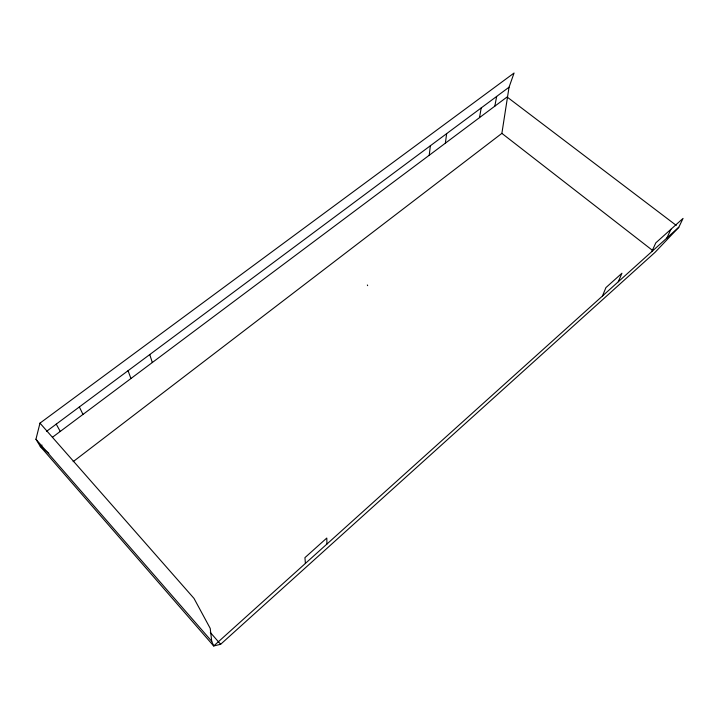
<?xml version="1.0" encoding="UTF-8"?>
<svg xmlns="http://www.w3.org/2000/svg" width="719" height="719" viewBox="0 0 719 719"><rect width="100%" height="100%" fill="white"/><g stroke="black" fill="none" stroke-linecap="round" stroke-linejoin="round"><path stroke-width="1.08" d="M429.243 155.259L430.348 145.768M445.358 143.189L446.652 133.644M73.149 461.661L501.88 133.366L509.043 87.215L514.067 73.023L39.985 423.132L35.95 439.228L40.264 446.4L213.687 645.977L220.634 644.296L655.036 252.342L678.781 227.312L683.05 218.405L655.809 242.851L651.809 251.587M479.519 117.628L481.191 107.94M494.825 106.169L496.658 96.436M602.45 296.021L605.919 287.609L621.935 273.238L618.304 281.758M666.801 238.097L670.944 229.271M678.781 227.312L213.687 645.977L211.719 641.285L210.218 628.379L193.995 598.397L39.985 423.132M42.008 445.097L40.264 446.4L48.847 453.312M52.424 437.296L507.075 96.993L676.255 225.398M46.546 431.355L509.043 87.215M501.88 133.366L652.385 250.284M210.325 632.486L220.634 644.296M35.95 439.228L211.719 641.285M56.253 424.129L60.243 431.445M79.351 406.936L82.982 414.432M367.346 284.976L367.652 285.65M128.054 370.698L130.939 378.536M149.759 354.548L152.32 362.529M305.413 563.399L304.928 557.656L326.794 538.037L326.947 544.013"/></g></svg>
